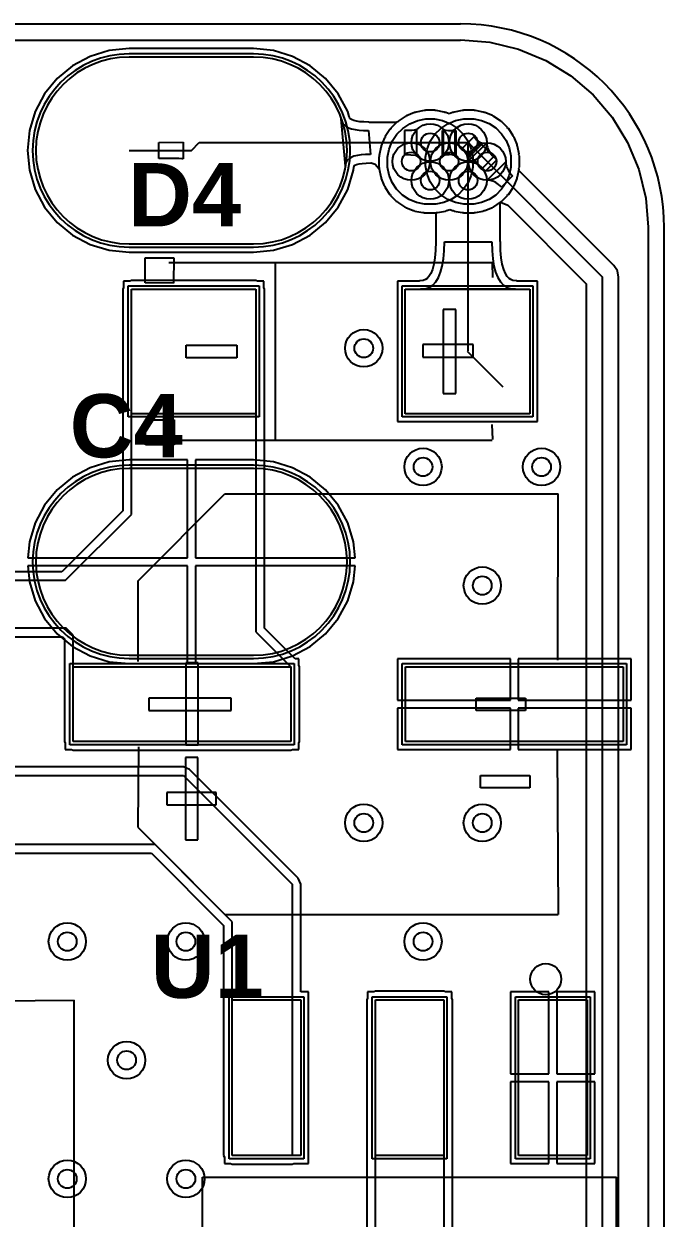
# Model space of a CAD drawing. Extents: x -53 to 82, y -68 to 38.
# Drawn here: x 71.25 to 81.53, y 18.67 to 37.85 of the extents above; entities that cross this region are included whole.
import ezdxf

# ---------------------------------------------------------------- set-up
doc = ezdxf.new("R2010")
doc.units = 0
for name, color, linetype in [('BOTTOM_LAYER', 5, 'CONTINUOUS'), ('BOTTOM_PASTE', 16, 'CONTINUOUS'), ('BOTTOM_SOLDER', 6, 'CONTINUOUS'), ('KEEP-OUT_LAYER', 6, 'CONTINUOUS'), ('MECHANICAL_15', 56, 'CONTINUOUS'), ('TOP_LAYER', 1, 'CONTINUOUS'), ('TOP_OVERLAY', 2, 'CONTINUOUS'), ('TOP_PASTE', 8, 'CONTINUOUS'), ('TOP_SOLDER', 216, 'CONTINUOUS')]:
    doc.layers.add(name, color=color, linetype=linetype)
doc.styles.add('ARIAL_BOLD', font='', dxfattribs={"height": 0.2})
doc.styles.get('ARIAL_BOLD').set_extended_font_data('Arial', bold=True)

msp = doc.modelspace()

# ---------------------------------------------------------------- linework, layer by layer
at = {"layer": 'BOTTOM_LAYER'}
for p, q in [((8.331, 37.587), (78.262, 37.587)), ((78.262, 37.587), (78.268, 37.588)), ((78.268, 37.588), (78.734, 37.551)), ((72.62, 37.417), (72.314, 37.324)), ((72.939, 37.449), (72.62, 37.417)), ((74.939, 37.449), (72.939, 37.449)), ((75.258, 37.417), (74.939, 37.449)), ((75.565, 37.324), (75.258, 37.417)), ((78.734, 37.551), (79.194, 37.441)), ((79.194, 37.441), (79.631, 37.26)), ((72.314, 37.324), (72.031, 37.173)), ((74.939, 37.314), (72.939, 37.314)), ((75.848, 37.173), (75.565, 37.324)), ((79.631, 37.26), (80.034, 37.013)), ((72.031, 37.173), (71.783, 36.97)), ((76.095, 36.97), (75.848, 37.173)), ((80.034, 37.013), (80.394, 36.706)), ((71.783, 36.97), (71.58, 36.722)), ((76.299, 36.722), (76.095, 36.97)), ((71.58, 36.722), (71.429, 36.44)), ((76.45, 36.44), (76.299, 36.722)), ((80.394, 36.706), (80.701, 36.346)), ((71.429, 36.44), (71.336, 36.133)), ((76.474, 36.358), (76.45, 36.44)), ((77.548, 36.43), (77.536, 36.423)), ((77.68, 36.457), (77.548, 36.43)), ((77.694, 36.454), (77.68, 36.457)), ((77.707, 36.459), (77.694, 36.454)), ((77.842, 36.459), (77.707, 36.459)), ((77.855, 36.454), (77.842, 36.459)), ((77.869, 36.457), (77.855, 36.454)), ((78.002, 36.43), (77.869, 36.457)), ((78.013, 36.423), (78.002, 36.43)), ((78.158, 36.43), (78.146, 36.423)), ((78.29, 36.457), (78.158, 36.43)), ((78.304, 36.454), (78.29, 36.457)), ((78.317, 36.459), (78.304, 36.454)), ((78.475, 36.459), (78.317, 36.459)), ((78.488, 36.454), (78.475, 36.459)), ((78.502, 36.457), (78.488, 36.454)), ((78.629, 36.431), (78.502, 36.457)), ((78.641, 36.424), (78.629, 36.431)), ((76.415, 35.561), (76.346, 36.321)), ((76.346, 36.321), (76.354, 36.285)), ((76.354, 36.285), (76.369, 36.253)), ((76.369, 36.253), (76.393, 36.224)), ((76.481, 36.349), (76.474, 36.358)), ((76.485, 36.329), (76.481, 36.349)), ((76.486, 36.327), (76.485, 36.329)), ((76.489, 36.324), (76.486, 36.327)), ((76.499, 36.316), (76.489, 36.324)), ((76.52, 36.305), (76.499, 36.316)), ((76.551, 36.294), (76.52, 36.305)), ((76.594, 36.284), (76.551, 36.294)), ((76.647, 36.276), (76.594, 36.284)), ((76.711, 36.271), (76.647, 36.276)), ((76.787, 36.269), (76.711, 36.271)), ((76.796, 36.265), (76.787, 36.269)), ((77.239, 36.265), (76.796, 36.265)), ((77.24, 36.266), (77.239, 36.265)), ((77.253, 36.271), (77.24, 36.266)), ((77.261, 36.283), (77.253, 36.271)), ((77.374, 36.358), (77.261, 36.283)), ((77.338, 36.169), (77.45, 36.244)), ((77.387, 36.361), (77.374, 36.358)), ((77.397, 36.371), (77.387, 36.361)), ((77.522, 36.423), (77.397, 36.371)), ((77.45, 36.244), (77.575, 36.296)), ((77.536, 36.423), (77.522, 36.423)), ((77.575, 36.296), (77.707, 36.322)), ((77.707, 36.322), (77.775, 36.322)), ((77.775, 36.322), (77.842, 36.322)), ((77.842, 36.322), (77.975, 36.296)), ((77.947, 36.169), (78.06, 36.244)), ((77.975, 36.296), (78.1, 36.244)), ((78.027, 36.423), (78.013, 36.423)), ((78.08, 36.401), (78.027, 36.423)), ((78.06, 36.244), (78.184, 36.296)), ((78.132, 36.423), (78.08, 36.401)), ((78.1, 36.244), (78.212, 36.169)), ((78.146, 36.423), (78.132, 36.423)), ((78.184, 36.296), (78.317, 36.322)), ((78.317, 36.322), (78.384, 36.322)), ((78.384, 36.322), (78.384, 36.322)), ((78.384, 36.322), (78.41, 36.322)), ((78.41, 36.322), (78.475, 36.322)), ((78.475, 36.322), (78.602, 36.297)), ((78.602, 36.297), (78.723, 36.247)), ((78.655, 36.424), (78.641, 36.424)), ((78.775, 36.374), (78.655, 36.424)), ((78.723, 36.247), (78.831, 36.175)), ((78.785, 36.364), (78.775, 36.374)), ((78.799, 36.361), (78.785, 36.364)), ((78.907, 36.289), (78.799, 36.361)), ((78.915, 36.277), (78.907, 36.289)), ((78.928, 36.272), (78.915, 36.277)), ((79.02, 36.18), (78.928, 36.272)), ((80.701, 36.346), (80.948, 35.943)), ((71.336, 36.133), (71.305, 35.814)), ((76.393, 36.224), (76.425, 36.2)), ((76.425, 36.2), (76.464, 36.179)), ((76.464, 36.179), (76.512, 36.162)), ((76.512, 36.162), (76.568, 36.149)), ((76.568, 36.149), (76.632, 36.139)), ((76.632, 36.139), (76.704, 36.133)), ((76.704, 36.133), (76.784, 36.132)), ((76.784, 36.132), (76.817, 35.751)), ((77.167, 35.961), (77.242, 36.073)), ((77.242, 36.073), (77.338, 36.169)), ((77.428, 36.132), (77.363, 36.132)), ((77.363, 36.132), (77.363, 35.751)), ((77.48, 36.135), (77.428, 36.132)), ((77.52, 36.139), (77.48, 36.135)), ((77.535, 36.141), (77.52, 36.139)), ((77.547, 36.144), (77.535, 36.141)), ((77.555, 36.147), (77.547, 36.144)), ((77.561, 36.151), (77.555, 36.147)), ((77.561, 35.731), (77.561, 36.151)), ((77.777, 35.961), (77.852, 36.073)), ((77.852, 36.073), (77.947, 36.169)), ((77.973, 35.751), (77.973, 36.132)), ((77.973, 36.132), (78.007, 36.132)), ((77.989, 35.731), (77.989, 36.151)), ((77.989, 36.151), (77.994, 36.147)), ((77.994, 36.147), (78.003, 36.144)), ((78.003, 36.144), (78.015, 36.141)), ((78.007, 36.132), (78.144, 36.141)), ((78.015, 36.141), (78.03, 36.139)), ((78.03, 36.139), (78.069, 36.135)), ((78.069, 36.135), (78.122, 36.132)), ((78.122, 36.132), (78.187, 36.132)), ((78.144, 36.141), (78.156, 36.144)), ((78.156, 36.144), (78.165, 36.147)), ((78.165, 36.147), (78.17, 36.151)), ((78.17, 36.151), (78.17, 35.731)), ((78.187, 36.132), (78.187, 35.751)), ((78.212, 36.169), (78.307, 36.073)), ((78.307, 36.073), (78.383, 35.961)), ((78.831, 36.175), (78.923, 36.083)), ((78.923, 36.083), (78.995, 35.974)), ((79.025, 36.167), (79.02, 36.18)), ((79.037, 36.159), (79.025, 36.167)), ((79.109, 36.051), (79.037, 36.159)), ((79.112, 36.037), (79.109, 36.051)), ((73.416, 35.941), (73.805, 35.949)), ((73.416, 35.687), (73.416, 35.941)), ((73.805, 35.949), (73.805, 35.679)), ((73.939, 35.814), (74.066, 35.941)), ((74.066, 35.941), (78.384, 35.941)), ((77.115, 35.836), (77.167, 35.961)), ((77.725, 35.836), (77.777, 35.961)), ((78.474, 36.031), (78.295, 35.851)), ((78.383, 35.961), (78.434, 35.836)), ((78.384, 35.941), (80.543, 33.782)), ((78.384, 35.751), (78.575, 35.941)), ((78.387, 35.641), (78.684, 35.938)), ((78.399, 35.711), (78.615, 35.927)), ((78.515, 35.991), (78.474, 36.031)), ((78.55, 35.961), (78.515, 35.991)), ((78.565, 35.949), (78.55, 35.961)), ((78.578, 35.94), (78.565, 35.949)), ((78.575, 35.941), (78.578, 35.936)), ((78.59, 35.933), (78.578, 35.94)), ((78.578, 35.936), (78.586, 35.926)), ((78.586, 35.926), (78.618, 35.891)), ((78.6, 35.929), (78.59, 35.933)), ((78.608, 35.927), (78.6, 35.929)), ((78.615, 35.927), (78.608, 35.927)), ((78.618, 35.891), (78.844, 35.661)), ((78.684, 35.938), (78.685, 35.915)), ((78.685, 35.915), (78.688, 35.892)), ((78.688, 35.892), (78.694, 35.869)), ((78.694, 35.869), (78.701, 35.846)), ((78.995, 35.974), (79.045, 35.854)), ((79.045, 35.854), (79.07, 35.727)), ((79.122, 36.027), (79.112, 36.037)), ((79.172, 35.907), (79.122, 36.027)), ((79.172, 35.893), (79.172, 35.907)), ((79.18, 35.881), (79.172, 35.893)), ((79.205, 35.753), (79.18, 35.881)), ((80.948, 35.943), (81.129, 35.506)), ((71.305, 35.814), (71.336, 35.495)), ((72.939, 35.814), (73.939, 35.814)), ((73.739, 35.684), (73.416, 35.687)), ((73.787, 35.682), (73.739, 35.684)), ((73.799, 35.681), (73.787, 35.682)), ((73.805, 35.679), (73.799, 35.681)), ((76.471, 35.682), (76.444, 35.658)), ((76.507, 35.703), (76.471, 35.682)), ((76.551, 35.72), (76.507, 35.703)), ((76.605, 35.733), (76.551, 35.72)), ((76.667, 35.743), (76.605, 35.733)), ((76.738, 35.749), (76.667, 35.743)), ((76.817, 35.751), (76.738, 35.749)), ((77.089, 35.704), (77.115, 35.836)), ((77.089, 35.636), (77.089, 35.704)), ((77.363, 35.751), (77.397, 35.75)), ((77.397, 35.75), (77.535, 35.741)), ((77.535, 35.741), (77.547, 35.738)), ((77.547, 35.738), (77.555, 35.735)), ((77.555, 35.735), (77.561, 35.731)), ((77.699, 35.704), (77.725, 35.836)), ((77.699, 35.636), (77.699, 35.704)), ((78.038, 35.75), (77.973, 35.751)), ((77.994, 35.735), (77.989, 35.731)), ((78.003, 35.738), (77.994, 35.735)), ((78.015, 35.741), (78.003, 35.738)), ((78.152, 35.75), (78.015, 35.741)), ((78.09, 35.747), (78.038, 35.75)), ((78.129, 35.743), (78.09, 35.747)), ((78.144, 35.741), (78.129, 35.743)), ((78.156, 35.738), (78.144, 35.741)), ((78.187, 35.751), (78.152, 35.75)), ((78.165, 35.735), (78.156, 35.738)), ((78.17, 35.731), (78.165, 35.735)), ((78.295, 35.851), (78.316, 35.83)), ((78.316, 35.83), (78.376, 35.76)), ((78.376, 35.76), (78.386, 35.747)), ((78.664, 35.481), (78.384, 35.751)), ((78.386, 35.747), (78.392, 35.736)), ((78.392, 35.736), (78.397, 35.726)), ((78.397, 35.726), (78.399, 35.717)), ((78.399, 35.717), (78.399, 35.711)), ((78.434, 35.836), (78.461, 35.704)), ((78.461, 35.704), (78.461, 35.636)), ((78.794, 35.711), (78.614, 35.532)), ((78.844, 35.661), (78.664, 35.481)), ((78.701, 35.846), (78.711, 35.823)), ((78.711, 35.823), (78.723, 35.801)), ((78.723, 35.801), (78.737, 35.778)), ((78.737, 35.778), (78.754, 35.756)), ((78.754, 35.756), (78.773, 35.733)), ((78.773, 35.733), (78.794, 35.711)), ((79.07, 35.727), (79.07, 35.662)), ((79.07, 35.662), (79.07, 35.662)), ((79.07, 35.662), (79.07, 35.611)), ((79.202, 35.74), (79.205, 35.753)), ((79.208, 35.727), (79.202, 35.74)), ((79.208, 35.546), (79.208, 35.727)), ((71.336, 35.495), (71.429, 35.188)), ((76.416, 35.597), (76.415, 35.561)), ((76.426, 35.629), (76.416, 35.597)), ((76.444, 35.658), (76.426, 35.629)), ((76.45, 35.188), (76.543, 35.495)), ((76.543, 35.495), (76.548, 35.547)), ((76.548, 35.547), (76.552, 35.557)), ((76.552, 35.557), (76.553, 35.571)), ((76.553, 35.571), (76.566, 35.579)), ((76.553, 35.571), (76.553, 35.571)), ((76.566, 35.579), (76.593, 35.589)), ((76.593, 35.589), (76.632, 35.598)), ((76.632, 35.598), (76.683, 35.606)), ((76.683, 35.606), (76.745, 35.611)), ((76.745, 35.611), (76.82, 35.613)), ((76.82, 35.613), (76.825, 35.615)), ((76.825, 35.615), (76.829, 35.614)), ((76.829, 35.614), (76.893, 35.592)), ((76.893, 35.592), (76.954, 35.519)), ((76.954, 35.519), (76.98, 35.391)), ((77.089, 35.611), (77.089, 35.636)), ((77.089, 35.611), (77.089, 35.611)), ((77.089, 35.546), (77.089, 35.611)), ((77.114, 35.418), (77.089, 35.546)), ((77.699, 35.569), (77.699, 35.636)), ((77.725, 35.436), (77.699, 35.569)), ((78.411, 35.64), (78.387, 35.641)), ((78.434, 35.637), (78.411, 35.64)), ((78.457, 35.632), (78.434, 35.637)), ((78.461, 35.546), (78.435, 35.418)), ((78.479, 35.624), (78.457, 35.632)), ((78.461, 35.636), (78.461, 35.636)), ((78.461, 35.636), (78.461, 35.611)), ((78.461, 35.611), (78.461, 35.546)), ((78.502, 35.614), (78.479, 35.624)), ((78.525, 35.602), (78.502, 35.614)), ((78.547, 35.588), (78.525, 35.602)), ((78.57, 35.571), (78.547, 35.588)), ((78.592, 35.553), (78.57, 35.571)), ((78.614, 35.532), (78.592, 35.553)), ((78.692, 35.336), (78.989, 35.633)), ((78.989, 35.633), (78.99, 35.61)), ((78.99, 35.61), (78.993, 35.587)), ((78.993, 35.587), (78.999, 35.564)), ((78.999, 35.564), (79.006, 35.541)), ((79.006, 35.541), (79.016, 35.518)), ((79.016, 35.518), (79.028, 35.496)), ((79.028, 35.496), (79.042, 35.473)), ((79.042, 35.473), (79.059, 35.451)), ((79.07, 35.546), (79.045, 35.418)), ((79.07, 35.611), (79.07, 35.546)), ((79.2, 35.496), (79.205, 35.519)), ((79.203, 35.489), (79.2, 35.496)), ((79.202, 35.533), (79.208, 35.546)), ((79.205, 35.519), (79.202, 35.533)), ((80.727, 33.965), (79.203, 35.489)), ((81.129, 35.506), (81.239, 35.046)), ((76.98, 35.391), (76.987, 35.38)), ((76.987, 35.38), (76.987, 35.366)), ((76.987, 35.366), (77.037, 35.245)), ((77.164, 35.298), (77.114, 35.418)), ((77.236, 35.19), (77.164, 35.298)), ((77.777, 35.311), (77.725, 35.436)), ((77.852, 35.199), (77.777, 35.311)), ((78.385, 35.298), (78.313, 35.19)), ((78.435, 35.418), (78.385, 35.298)), ((78.715, 35.335), (78.692, 35.336)), ((78.738, 35.332), (78.715, 35.335)), ((78.761, 35.327), (78.738, 35.332)), ((78.784, 35.319), (78.761, 35.327)), ((78.807, 35.309), (78.784, 35.319)), ((78.83, 35.297), (78.807, 35.309)), ((78.852, 35.283), (78.83, 35.297)), ((78.874, 35.267), (78.852, 35.283)), ((79.098, 35.407), (78.919, 35.227)), ((78.995, 35.298), (78.923, 35.19)), ((79.045, 35.418), (78.995, 35.298)), ((79.059, 35.451), (79.077, 35.429)), ((79.077, 35.429), (79.098, 35.407)), ((71.429, 35.188), (71.58, 34.906)), ((76.299, 34.906), (76.45, 35.188)), ((77.037, 35.245), (77.047, 35.235)), ((77.047, 35.235), (77.05, 35.222)), ((77.05, 35.222), (77.122, 35.113)), ((77.122, 35.113), (77.134, 35.106)), ((77.134, 35.106), (77.139, 35.093)), ((77.139, 35.093), (77.231, 35.001)), ((77.328, 35.098), (77.236, 35.19)), ((77.437, 35.026), (77.328, 35.098)), ((77.947, 35.104), (77.852, 35.199)), ((78.06, 35.028), (77.947, 35.104)), ((78.221, 35.098), (78.113, 35.026)), ((78.313, 35.19), (78.221, 35.098)), ((78.831, 35.098), (78.723, 35.026)), ((78.923, 35.19), (78.831, 35.098)), ((78.897, 35.248), (78.874, 35.267)), ((78.919, 35.227), (78.897, 35.248)), ((71.58, 34.906), (71.783, 34.658)), ((76.095, 34.658), (76.299, 34.906)), ((77.231, 35.001), (77.244, 34.995)), ((77.244, 34.995), (77.252, 34.984)), ((77.252, 34.984), (77.36, 34.911)), ((77.36, 34.911), (77.374, 34.909)), ((77.374, 34.909), (77.384, 34.899)), ((77.384, 34.899), (77.504, 34.849)), ((77.557, 34.976), (77.437, 35.026)), ((77.684, 34.95), (77.557, 34.976)), ((77.749, 34.95), (77.684, 34.95)), ((77.8, 34.95), (77.749, 34.95)), ((77.865, 34.95), (77.8, 34.95)), ((77.8, 34.95), (77.8, 34.95)), ((77.993, 34.976), (77.865, 34.95)), ((78.113, 35.026), (77.993, 34.976)), ((78.184, 34.977), (78.06, 35.028)), ((78.317, 34.95), (78.184, 34.977)), ((78.384, 34.95), (78.317, 34.95)), ((78.41, 34.95), (78.384, 34.95)), ((78.41, 34.95), (78.41, 34.95)), ((78.475, 34.95), (78.41, 34.95)), ((78.602, 34.976), (78.475, 34.95)), ((78.723, 35.026), (78.602, 34.976)), ((78.655, 34.849), (78.775, 34.899)), ((78.775, 34.899), (78.785, 34.909)), ((78.785, 34.909), (78.799, 34.911)), ((78.799, 34.911), (78.907, 34.984)), ((78.907, 34.984), (79.023, 34.936)), ((79.023, 34.936), (80.284, 33.675)), ((81.239, 35.046), (81.276, 34.58)), ((77.504, 34.849), (77.518, 34.849)), ((77.518, 34.849), (77.53, 34.841)), ((77.53, 34.841), (77.658, 34.816)), ((77.658, 34.816), (77.671, 34.818)), ((77.671, 34.818), (77.684, 34.813)), ((77.684, 34.813), (77.865, 34.813)), ((77.865, 34.813), (77.878, 34.818)), ((77.878, 34.818), (77.892, 34.816)), ((77.892, 34.816), (78.02, 34.841)), ((78.02, 34.841), (78.031, 34.849)), ((78.031, 34.849), (78.045, 34.849)), ((78.045, 34.849), (78.09, 34.867)), ((78.09, 34.867), (78.132, 34.85)), ((78.132, 34.85), (78.146, 34.85)), ((78.146, 34.85), (78.158, 34.842)), ((78.158, 34.842), (78.29, 34.816)), ((78.29, 34.816), (78.304, 34.818)), ((78.304, 34.818), (78.317, 34.813)), ((78.317, 34.813), (78.475, 34.813)), ((78.475, 34.813), (78.488, 34.818)), ((78.488, 34.818), (78.502, 34.816)), ((78.502, 34.816), (78.629, 34.841)), ((78.629, 34.841), (78.641, 34.849)), ((78.641, 34.849), (78.655, 34.849)), ((71.783, 34.658), (72.031, 34.455)), ((75.848, 34.455), (76.095, 34.658)), ((81.276, 34.58), (81.275, 34.574)), ((81.275, 34.574), (81.275, 2.983)), ((72.031, 34.455), (72.314, 34.304)), ((75.565, 34.304), (75.848, 34.455)), ((72.314, 34.304), (72.62, 34.211)), ((72.62, 34.211), (72.939, 34.179)), ((72.939, 34.314), (74.939, 34.314)), ((72.939, 34.179), (74.939, 34.179)), ((74.939, 34.179), (75.258, 34.211)), ((75.258, 34.211), (75.565, 34.304)), ((80.783, 33.881), (80.727, 33.965)), ((80.543, 14.275), (80.543, 33.782)), ((80.802, 33.782), (80.783, 33.881)), ((80.802, 14.275), (80.802, 33.782)), ((80.284, 33.675), (80.284, 14.382)), ((72.314, 30.72), (72.031, 30.569)), ((72.62, 30.813), (72.314, 30.72)), ((72.939, 30.845), (72.62, 30.813)), ((73.876, 30.845), (72.939, 30.845)), ((74.939, 30.71), (72.939, 30.71)), ((73.876, 29.273), (73.876, 30.845)), ((74.939, 30.845), (74.003, 30.845)), ((74.003, 30.845), (74.003, 29.273)), ((75.258, 30.813), (74.939, 30.845)), ((75.565, 30.72), (75.258, 30.813)), ((75.848, 30.569), (75.565, 30.72)), ((72.031, 30.569), (71.783, 30.366)), ((76.095, 30.366), (75.848, 30.569)), ((71.783, 30.366), (71.58, 30.118)), ((76.299, 30.118), (76.095, 30.366)), ((71.58, 30.118), (71.429, 29.836)), ((76.45, 29.836), (76.299, 30.118)), ((71.429, 29.836), (71.336, 29.529)), ((76.543, 29.529), (76.45, 29.836)), ((71.336, 29.529), (71.311, 29.273)), ((76.568, 29.273), (76.543, 29.529)), ((71.311, 29.273), (73.876, 29.273)), ((73.876, 29.146), (71.311, 29.146)), ((71.311, 29.146), (71.336, 28.891)), ((73.876, 27.575), (73.876, 29.146)), ((74.003, 29.273), (76.568, 29.273)), ((76.568, 29.146), (74.003, 29.146)), ((74.003, 29.146), (74.003, 27.575)), ((76.543, 28.891), (76.568, 29.146)), ((71.336, 28.891), (71.429, 28.584)), ((76.45, 28.584), (76.543, 28.891)), ((71.429, 28.584), (71.58, 28.302)), ((76.299, 28.302), (76.45, 28.584)), ((71.58, 28.302), (71.783, 28.054)), ((76.095, 28.054), (76.299, 28.302)), ((71.783, 28.054), (72.031, 27.851)), ((75.848, 27.851), (76.095, 28.054)), ((72.031, 27.851), (72.314, 27.7)), ((75.565, 27.7), (75.848, 27.851)), ((72.314, 27.7), (72.62, 27.607)), ((72.939, 27.71), (74.939, 27.71)), ((75.258, 27.607), (75.565, 27.7)), ((72.62, 27.607), (72.939, 27.575)), ((72.939, 27.575), (73.876, 27.575)), ((74.003, 27.575), (74.939, 27.575)), ((74.939, 27.575), (75.258, 27.607))]:
    msp.add_line(p, q, dxfattribs=at)
for centre, radius in [((77.775, 35.941), 0.3), ((78.384, 35.941), 0.3), ((77.775, 35.941), 0.15), ((78.384, 35.941), 0.15), ((77.47, 35.636), 0.3), ((78.08, 35.636), 0.3), ((78.689, 35.636), 0.3), ((77.47, 35.636), 0.15), ((78.08, 35.636), 0.15), ((78.689, 35.636), 0.15), ((77.775, 35.331), 0.3), ((77.775, 35.331), 0.15), ((78.384, 35.331), 0.3), ((78.384, 35.331), 0.15), ((76.708, 32.639), 0.3), ((76.708, 32.639), 0.15), ((77.66, 30.734), 0.3), ((77.66, 30.734), 0.15), ((79.565, 30.734), 0.3), ((79.565, 30.734), 0.15), ((78.613, 28.829), 0.3), ((78.613, 28.829), 0.15), ((76.708, 25.019), 0.3), ((78.613, 25.019), 0.3), ((76.708, 25.019), 0.15), ((78.613, 25.019), 0.15), ((71.945, 23.114), 0.3), ((73.85, 23.114), 0.3), ((77.66, 23.114), 0.3), ((71.945, 23.114), 0.15), ((73.85, 23.114), 0.15), ((77.66, 23.114), 0.15), ((72.898, 21.209), 0.3), ((72.898, 21.209), 0.15), ((71.945, 19.304), 0.3), ((73.85, 19.304), 0.3), ((71.945, 19.304), 0.15), ((73.85, 19.304), 0.15)]:
    msp.add_circle(centre, radius, dxfattribs=at)
for centre, start, end in [((72.939, 35.814), 90, 270), ((74.939, 35.814), 270, 90), ((72.939, 29.21), 90, 270), ((74.939, 29.21), 270, 90)]:
    msp.add_arc(centre, 1.5, start, end, dxfattribs=at)
at = {"layer": 'BOTTOM_PASTE'}
for p, q in [((74.939, 37.314), (72.939, 37.314)), ((72.939, 34.314), (74.939, 34.314)), ((74.939, 30.71), (72.939, 30.71)), ((72.939, 27.71), (74.939, 27.71))]:
    msp.add_line(p, q, dxfattribs=at)
for centre, start, end in [((72.939, 35.814), 90, 270), ((74.939, 35.814), 270, 90), ((72.939, 29.21), 90, 270), ((74.939, 29.21), 270, 90)]:
    msp.add_arc(centre, 1.5, start, end, dxfattribs=at)
at = {"layer": 'BOTTOM_SOLDER'}
for p, q in [((74.939, 37.365), (72.939, 37.365)), ((72.939, 34.263), (74.939, 34.263)), ((74.939, 30.761), (72.939, 30.761)), ((72.939, 27.659), (74.939, 27.659))]:
    msp.add_line(p, q, dxfattribs=at)
for centre, start, end in [((72.939, 35.814), 90, 270), ((74.939, 35.814), 270, 90), ((72.939, 29.21), 90, 270), ((74.939, 29.21), 270, 90)]:
    msp.add_arc(centre, 1.551, start, end, dxfattribs=at)
at = {"layer": 'KEEP-OUT_LAYER'}
for p, q in [((5.715, 37.846), (78.262, 37.846)), ((81.534, 2.983), (81.534, 34.574))]:
    msp.add_line(p, q, dxfattribs=at)
msp.add_arc((78.262, 34.574), 3.272, 0, 90, dxfattribs=at)
at = {"layer": 'MECHANICAL_15'}
for p, q in [((78.188, 33.263), (77.986, 33.263)), ((77.986, 33.263), (77.986, 31.913)), ((78.188, 31.913), (78.188, 33.263)), ((73.857, 32.487), (73.857, 32.689)), ((73.857, 32.689), (74.667, 32.689)), ((74.667, 32.689), (74.667, 32.487)), ((78.465, 32.701), (77.655, 32.701)), ((77.655, 32.701), (77.655, 32.498)), ((78.465, 32.498), (78.465, 32.701)), ((74.667, 32.487), (73.857, 32.487)), ((77.655, 32.498), (78.465, 32.498)), ((77.986, 31.913), (78.188, 31.913)), ((74.047, 27.59), (73.849, 27.59)), ((73.849, 27.59), (73.849, 26.27)), ((74.047, 26.27), (74.047, 27.59)), ((74.577, 27.023), (73.257, 27.023)), ((73.257, 27.023), (73.257, 26.825)), ((74.577, 26.825), (74.577, 27.023)), ((78.513, 27.023), (79.305, 27.023)), ((78.513, 26.825), (78.513, 27.023)), ((79.305, 27.023), (79.305, 26.825)), ((73.257, 26.825), (74.577, 26.825)), ((79.305, 26.825), (78.513, 26.825)), ((73.849, 26.27), (74.047, 26.27))]:
    msp.add_line(p, q, dxfattribs=at)
msp.add_circle((79.632, 22.51), 0.25, dxfattribs=at)
at = {"layer": 'TOP_LAYER'}
for p, q in [((8.331, 37.587), (78.262, 37.587)), ((78.262, 37.587), (78.268, 37.588)), ((78.268, 37.588), (78.734, 37.551)), ((78.734, 37.551), (79.194, 37.441)), ((79.194, 37.441), (79.631, 37.26)), ((79.631, 37.26), (80.034, 37.013)), ((80.034, 37.013), (80.394, 36.706)), ((80.394, 36.706), (80.701, 36.346)), ((77.548, 36.43), (77.536, 36.423)), ((77.68, 36.457), (77.548, 36.43)), ((77.694, 36.454), (77.68, 36.457)), ((77.707, 36.459), (77.694, 36.454)), ((77.842, 36.459), (77.707, 36.459)), ((77.855, 36.454), (77.842, 36.459)), ((77.869, 36.457), (77.855, 36.454)), ((78.002, 36.43), (77.869, 36.457)), ((78.013, 36.423), (78.002, 36.43)), ((78.158, 36.43), (78.146, 36.423)), ((78.29, 36.457), (78.158, 36.43)), ((78.304, 36.454), (78.29, 36.457)), ((78.317, 36.459), (78.304, 36.454)), ((78.475, 36.459), (78.317, 36.459)), ((78.488, 36.454), (78.475, 36.459)), ((78.502, 36.457), (78.488, 36.454)), ((78.629, 36.431), (78.502, 36.457)), ((78.641, 36.424), (78.629, 36.431)), ((77.24, 36.266), (77.145, 36.171)), ((77.253, 36.271), (77.24, 36.266)), ((77.261, 36.283), (77.253, 36.271)), ((77.374, 36.358), (77.261, 36.283)), ((77.338, 36.169), (77.45, 36.244)), ((77.387, 36.361), (77.374, 36.358)), ((77.397, 36.371), (77.387, 36.361)), ((77.522, 36.423), (77.397, 36.371)), ((77.45, 36.244), (77.575, 36.296)), ((77.536, 36.423), (77.522, 36.423)), ((77.575, 36.296), (77.707, 36.322)), ((77.707, 36.322), (77.775, 36.322)), ((77.775, 36.322), (77.842, 36.322)), ((77.842, 36.322), (77.975, 36.296)), ((77.947, 36.169), (78.06, 36.244)), ((77.975, 36.296), (78.1, 36.244)), ((78.027, 36.423), (78.013, 36.423)), ((78.08, 36.401), (78.027, 36.423)), ((78.06, 36.244), (78.184, 36.296)), ((78.132, 36.423), (78.08, 36.401)), ((78.1, 36.244), (78.212, 36.169)), ((78.146, 36.423), (78.132, 36.423)), ((78.184, 36.296), (78.317, 36.322)), ((78.317, 36.322), (78.384, 36.322)), ((78.384, 36.322), (78.384, 36.322)), ((78.384, 36.322), (78.41, 36.322)), ((78.41, 36.322), (78.475, 36.322)), ((78.475, 36.322), (78.602, 36.297)), ((78.602, 36.297), (78.723, 36.247)), ((78.655, 36.424), (78.641, 36.424)), ((78.775, 36.374), (78.655, 36.424)), ((78.723, 36.247), (78.831, 36.175)), ((78.785, 36.364), (78.775, 36.374)), ((78.799, 36.361), (78.785, 36.364)), ((78.907, 36.289), (78.799, 36.361)), ((78.915, 36.277), (78.907, 36.289)), ((78.928, 36.272), (78.915, 36.277)), ((79.02, 36.18), (78.928, 36.272)), ((80.701, 36.346), (80.948, 35.943)), ((77.128, 36.15), (77.053, 36.037)), ((77.14, 36.158), (77.128, 36.15)), ((77.145, 36.171), (77.14, 36.158)), ((77.167, 35.961), (77.242, 36.073)), ((77.242, 36.073), (77.338, 36.169)), ((77.777, 35.961), (77.852, 36.073)), ((77.852, 36.073), (77.947, 36.169)), ((78.212, 36.169), (78.307, 36.073)), ((78.307, 36.073), (78.383, 35.961)), ((78.831, 36.175), (78.923, 36.083)), ((78.923, 36.083), (78.995, 35.974)), ((79.025, 36.167), (79.02, 36.18)), ((79.037, 36.159), (79.025, 36.167)), ((79.109, 36.051), (79.037, 36.159)), ((79.112, 36.037), (79.109, 36.051)), ((76.981, 35.863), (76.954, 35.731)), ((76.988, 35.875), (76.981, 35.863)), ((77.04, 36.014), (76.988, 35.889)), ((76.988, 35.889), (76.988, 35.875)), ((77.05, 36.024), (77.04, 36.014)), ((77.053, 36.037), (77.05, 36.024)), ((77.115, 35.836), (77.167, 35.961)), ((77.725, 35.836), (77.777, 35.961)), ((78.383, 35.961), (78.434, 35.836)), ((78.384, 35.636), (78.384, 35.941)), ((78.384, 35.331), (78.384, 35.941)), ((78.384, 32.598), (78.384, 35.941)), ((78.995, 35.974), (79.045, 35.854)), ((79.045, 35.854), (79.07, 35.727)), ((79.122, 36.027), (79.112, 36.037)), ((79.172, 35.907), (79.122, 36.027)), ((79.172, 35.893), (79.172, 35.907)), ((79.18, 35.881), (79.172, 35.893)), ((79.205, 35.753), (79.18, 35.881)), ((80.948, 35.943), (81.129, 35.506)), ((76.957, 35.717), (76.952, 35.704)), ((76.952, 35.704), (76.952, 35.546)), ((76.954, 35.731), (76.957, 35.717)), ((77.089, 35.704), (77.115, 35.836)), ((77.089, 35.636), (77.089, 35.704)), ((77.699, 35.704), (77.725, 35.836)), ((77.699, 35.636), (77.699, 35.704)), ((78.434, 35.836), (78.461, 35.704)), ((78.461, 35.704), (78.461, 35.636)), ((79.07, 35.727), (79.07, 35.662)), ((79.07, 35.662), (79.07, 35.662)), ((79.07, 35.662), (79.07, 35.611)), ((79.202, 35.74), (79.205, 35.753)), ((79.208, 35.727), (79.202, 35.74)), ((79.208, 35.546), (79.208, 35.727)), ((76.952, 35.546), (76.957, 35.533)), ((76.957, 35.533), (76.954, 35.519)), ((76.954, 35.519), (76.98, 35.391)), ((77.089, 35.611), (77.089, 35.636)), ((77.089, 35.611), (77.089, 35.611)), ((77.089, 35.546), (77.089, 35.611)), ((77.114, 35.418), (77.089, 35.546)), ((77.699, 35.569), (77.699, 35.636)), ((77.725, 35.436), (77.699, 35.569)), ((78.461, 35.546), (78.435, 35.418)), ((78.461, 35.636), (78.461, 35.636)), ((78.461, 35.636), (78.461, 35.611)), ((78.461, 35.611), (78.461, 35.546)), ((79.07, 35.546), (79.045, 35.418)), ((79.07, 35.611), (79.07, 35.546)), ((79.18, 35.391), (79.205, 35.519)), ((79.202, 35.533), (79.208, 35.546)), ((79.205, 35.519), (79.202, 35.533)), ((81.129, 35.506), (81.239, 35.046)), ((76.98, 35.391), (76.987, 35.38)), ((76.987, 35.38), (76.987, 35.366)), ((76.987, 35.366), (77.037, 35.245)), ((77.164, 35.298), (77.114, 35.418)), ((77.236, 35.19), (77.164, 35.298)), ((77.777, 35.311), (77.725, 35.436)), ((77.852, 35.199), (77.777, 35.311)), ((78.385, 35.298), (78.313, 35.19)), ((78.435, 35.418), (78.385, 35.298)), ((78.995, 35.298), (78.923, 35.19)), ((79.045, 35.418), (78.995, 35.298)), ((79.122, 35.245), (79.172, 35.366)), ((79.172, 35.38), (79.18, 35.391)), ((79.172, 35.366), (79.172, 35.38)), ((77.037, 35.245), (77.047, 35.235)), ((77.047, 35.235), (77.05, 35.222)), ((77.05, 35.222), (77.122, 35.113)), ((77.122, 35.113), (77.134, 35.106)), ((77.134, 35.106), (77.139, 35.093)), ((77.139, 35.093), (77.231, 35.001)), ((77.328, 35.098), (77.236, 35.19)), ((77.437, 35.026), (77.328, 35.098)), ((77.947, 35.104), (77.852, 35.199)), ((78.06, 35.028), (77.947, 35.104)), ((78.221, 35.098), (78.113, 35.026)), ((78.313, 35.19), (78.221, 35.098)), ((78.831, 35.098), (78.723, 35.026)), ((78.923, 35.19), (78.831, 35.098)), ((78.928, 35.001), (79.02, 35.093)), ((79.02, 35.093), (79.025, 35.106)), ((79.025, 35.106), (79.037, 35.113)), ((79.037, 35.113), (79.109, 35.222)), ((79.109, 35.222), (79.112, 35.235)), ((79.112, 35.235), (79.122, 35.245)), ((77.231, 35.001), (77.244, 34.995)), ((77.244, 34.995), (77.252, 34.984)), ((77.252, 34.984), (77.36, 34.911)), ((77.36, 34.911), (77.374, 34.909)), ((77.374, 34.909), (77.384, 34.899)), ((77.384, 34.899), (77.504, 34.849)), ((77.557, 34.976), (77.437, 35.026)), ((77.684, 34.95), (77.557, 34.976)), ((77.749, 34.95), (77.684, 34.95)), ((77.8, 34.95), (77.749, 34.95)), ((77.865, 34.95), (77.8, 34.95)), ((77.8, 34.95), (77.8, 34.95)), ((77.993, 34.976), (77.865, 34.95)), ((78.113, 35.026), (77.993, 34.976)), ((78.184, 34.977), (78.06, 35.028)), ((78.317, 34.95), (78.184, 34.977)), ((78.384, 34.95), (78.317, 34.95)), ((78.41, 34.95), (78.384, 34.95)), ((78.41, 34.95), (78.41, 34.95)), ((78.475, 34.95), (78.41, 34.95)), ((78.602, 34.976), (78.475, 34.95)), ((78.723, 35.026), (78.602, 34.976)), ((78.902, 34.98), (78.907, 34.984)), ((78.902, 34.352), (78.902, 34.98)), ((78.907, 34.984), (78.915, 34.995)), ((78.915, 34.995), (78.928, 35.001)), ((81.239, 35.046), (81.276, 34.58)), ((77.504, 34.849), (77.518, 34.849)), ((77.518, 34.849), (77.53, 34.841)), ((77.53, 34.841), (77.658, 34.816)), ((77.658, 34.816), (77.671, 34.818)), ((77.671, 34.818), (77.684, 34.813)), ((77.684, 34.813), (77.865, 34.813)), ((77.865, 34.813), (77.866, 34.812)), ((77.866, 34.812), (77.866, 34.352)), ((81.276, 34.58), (81.275, 34.574)), ((81.275, 34.574), (81.275, 2.983)), ((77.866, 34.351), (77.862, 34.21)), ((77.866, 34.352), (77.866, 34.351)), ((78, 34.202), (78.003, 34.347)), ((78.003, 34.347), (78.765, 34.347)), ((78.765, 34.347), (78.769, 34.202)), ((78.903, 34.351), (78.902, 34.352)), ((78.907, 34.21), (78.903, 34.351)), ((77.862, 34.21), (77.852, 34.09)), ((77.988, 34.073), (78, 34.202)), ((78.769, 34.202), (78.781, 34.073)), ((78.917, 34.09), (78.907, 34.21)), ((77.835, 33.988), (77.812, 33.904)), ((77.852, 34.09), (77.835, 33.988)), ((77.942, 33.859), (77.969, 33.959)), ((77.969, 33.959), (77.988, 34.073)), ((78.781, 34.073), (78.8, 33.959)), ((78.8, 33.959), (78.826, 33.859)), ((78.934, 33.988), (78.917, 34.09)), ((78.957, 33.904), (78.934, 33.988)), ((77.727, 33.759), (77.698, 33.74)), ((77.756, 33.791), (77.727, 33.759)), ((77.785, 33.838), (77.756, 33.791)), ((77.812, 33.904), (77.785, 33.838)), ((77.866, 33.707), (77.908, 33.776)), ((77.908, 33.776), (77.942, 33.859)), ((78.826, 33.859), (78.861, 33.776)), ((78.861, 33.776), (78.903, 33.707)), ((78.984, 33.838), (78.957, 33.904)), ((79.013, 33.791), (78.984, 33.838)), ((79.042, 33.759), (79.013, 33.791)), ((79.071, 33.74), (79.042, 33.759)), ((72.848, 33.613), (72.837, 33.588)), ((72.837, 33.588), (72.837, 30.029)), ((72.949, 33.715), (72.848, 33.715)), ((72.848, 33.715), (72.848, 33.613)), ((72.975, 33.726), (72.949, 33.715)), ((74.975, 33.726), (72.975, 33.726)), ((72.975, 29.972), (72.975, 33.588)), ((72.975, 33.588), (74.975, 33.588)), ((72.975, 31.588), (72.975, 33.588)), ((72.975, 33.588), (74.975, 33.588)), ((75, 33.715), (74.975, 33.726)), ((74.975, 33.588), (74.975, 28.086)), ((74.975, 33.588), (74.975, 31.588)), ((75.102, 33.715), (75, 33.715)), ((75.102, 33.613), (75.102, 33.715)), ((75.112, 33.588), (75.102, 33.613)), ((75.112, 28.143), (75.112, 33.588)), ((77.596, 33.715), (77.248, 33.715)), ((77.248, 33.715), (77.248, 31.461)), ((77.375, 31.588), (77.375, 33.588)), ((77.375, 33.588), (79.375, 33.588)), ((77.608, 33.722), (77.596, 33.715)), ((77.664, 33.728), (77.608, 33.722)), ((77.622, 33.585), (77.695, 33.593)), ((79.146, 33.585), (77.622, 33.585)), ((77.698, 33.74), (77.664, 33.728)), ((77.695, 33.593), (77.76, 33.616)), ((77.76, 33.616), (77.817, 33.654)), ((77.817, 33.654), (77.866, 33.707)), ((78.903, 33.707), (78.952, 33.654)), ((78.952, 33.654), (79.009, 33.616)), ((79.009, 33.616), (79.074, 33.593)), ((79.105, 33.728), (79.071, 33.74)), ((79.074, 33.593), (79.146, 33.585)), ((79.161, 33.722), (79.105, 33.728)), ((79.173, 33.715), (79.161, 33.722)), ((79.502, 33.715), (79.173, 33.715)), ((79.375, 33.588), (79.375, 31.588)), ((79.502, 31.461), (79.502, 33.715)), ((78.375, 32.588), (78.384, 32.598)), ((78.375, 32.588), (78.943, 32.02)), ((74.975, 31.588), (72.975, 31.588)), ((77.248, 31.461), (79.502, 31.461)), ((79.375, 31.588), (77.375, 31.588)), ((72.837, 30.029), (71.859, 29.051)), ((71.916, 28.914), (72.975, 29.972)), ((71.859, 29.051), (65.744, 29.051)), ((65.744, 28.914), (71.916, 28.914)), ((71.925, 28.143), (66.778, 28.143)), ((66.835, 28.006), (71.868, 28.006)), ((71.868, 28.006), (71.9, 27.974)), ((72.037, 28.031), (71.925, 28.143)), ((72.037, 26.324), (72.037, 28.031)), ((74.975, 28.086), (75.537, 27.524)), ((75.604, 27.651), (75.112, 28.143)), ((71.9, 27.974), (71.9, 26.324)), ((75.664, 27.651), (75.604, 27.651)), ((75.664, 27.549), (75.664, 27.651)), ((79.063, 27.651), (77.25, 27.651)), ((77.25, 27.651), (77.25, 26.988)), ((79.063, 26.988), (79.063, 27.651)), ((81.004, 27.651), (79.19, 27.651)), ((79.19, 27.651), (79.19, 26.988)), ((81.004, 26.988), (81.004, 27.651)), ((72.037, 27.524), (75.537, 27.524)), ((72.037, 26.324), (72.037, 27.524)), ((75.537, 27.524), (75.537, 26.324)), ((75.537, 27.524), (75.537, 26.324)), ((75.674, 27.524), (75.664, 27.549)), ((75.674, 26.324), (75.674, 27.524)), ((77.377, 27.524), (80.877, 27.524)), ((77.377, 26.324), (77.377, 27.524)), ((80.877, 27.524), (80.877, 26.324)), ((77.25, 26.988), (79.063, 26.988)), ((79.063, 26.86), (77.25, 26.86)), ((77.25, 26.86), (77.25, 26.197)), ((79.063, 26.197), (79.063, 26.86)), ((79.19, 26.988), (81.004, 26.988)), ((81.004, 26.86), (79.19, 26.86)), ((79.19, 26.86), (79.19, 26.197)), ((81.004, 26.197), (81.004, 26.86)), ((71.9, 26.324), (71.91, 26.299)), ((71.91, 26.299), (71.91, 26.197)), ((75.537, 26.324), (72.037, 26.324)), ((75.537, 26.324), (72.037, 26.324)), ((75.664, 26.299), (75.674, 26.324)), ((75.664, 26.197), (75.664, 26.299)), ((80.877, 26.324), (77.377, 26.324)), ((71.91, 26.197), (72.012, 26.197)), ((72.012, 26.197), (72.037, 26.187)), ((72.037, 26.187), (75.537, 26.187)), ((75.537, 26.187), (75.562, 26.197)), ((75.562, 26.197), (75.664, 26.197)), ((77.25, 26.197), (79.063, 26.197)), ((79.19, 26.197), (81.004, 26.197)), ((73.812, 25.918), (70.573, 25.918)), ((73.91, 25.878), (73.812, 25.918)), ((73.812, 25.918), (73.812, 25.918)), ((70.436, 25.781), (73.812, 25.781)), ((73.812, 25.781), (75.557, 24.036)), ((75.655, 24.133), (73.91, 25.878)), ((73.354, 24.67), (69.136, 24.67)), ((74.595, 23.43), (73.354, 24.67)), ((69.136, 24.533), (73.297, 24.533)), ((73.297, 24.533), (74.457, 23.373)), ((75.557, 24.036), (75.557, 19.678)), ((75.695, 24.036), (75.655, 24.133)), ((75.655, 24.133), (75.655, 24.133)), ((75.695, 22.305), (75.695, 24.036)), ((75.695, 24.036), (75.695, 24.036)), ((74.595, 19.678), (74.595, 23.43)), ((74.457, 23.373), (74.457, 19.678)), ((75.822, 22.305), (75.695, 22.305)), ((75.822, 19.551), (75.822, 22.305)), ((76.869, 22.305), (76.768, 22.305)), ((76.768, 22.305), (76.768, 22.203)), ((76.895, 22.315), (76.869, 22.305)), ((77.995, 22.315), (76.895, 22.315)), ((78.02, 22.305), (77.995, 22.315)), ((78.122, 22.305), (78.02, 22.305)), ((78.122, 22.203), (78.122, 22.305)), ((79.681, 22.305), (79.068, 22.305)), ((79.068, 22.305), (79.068, 20.991)), ((79.681, 20.991), (79.681, 22.305)), ((80.422, 22.305), (79.808, 22.305)), ((79.808, 22.305), (79.808, 20.991)), ((80.422, 20.991), (80.422, 22.305)), ((74.595, 19.678), (74.595, 22.178)), ((74.595, 22.178), (75.695, 22.178)), ((75.695, 22.178), (75.695, 19.678)), ((76.768, 22.203), (76.757, 22.178)), ((76.757, 22.178), (76.757, 18.013)), ((76.895, 22.178), (77.995, 22.178)), ((76.895, 17.876), (76.895, 22.178)), ((76.895, 19.678), (76.895, 22.178)), ((76.895, 22.178), (77.995, 22.178)), ((77.995, 22.178), (77.995, 17.393)), ((77.995, 22.178), (77.995, 19.678)), ((78.132, 22.178), (78.122, 22.203)), ((78.132, 17.45), (78.132, 22.178)), ((79.195, 19.678), (79.195, 22.178)), ((79.195, 22.178), (80.295, 22.178)), ((80.295, 22.178), (80.295, 19.678)), ((79.068, 20.991), (79.681, 20.991)), ((79.808, 20.991), (80.422, 20.991)), ((79.681, 20.864), (79.068, 20.864)), ((79.068, 20.864), (79.068, 19.551)), ((79.681, 19.551), (79.681, 20.864)), ((80.422, 20.864), (79.808, 20.864)), ((79.808, 20.864), (79.808, 19.551)), ((80.422, 19.551), (80.422, 20.864)), ((74.457, 19.678), (74.468, 19.653)), ((74.468, 19.653), (74.468, 19.551)), ((75.557, 19.678), (74.595, 19.678)), ((75.695, 19.678), (74.595, 19.678)), ((77.995, 19.678), (76.895, 19.678)), ((80.295, 19.678), (79.195, 19.678)), ((74.468, 19.551), (74.569, 19.551)), ((74.569, 19.551), (74.595, 19.54)), ((74.595, 19.54), (75.557, 19.54)), ((75.557, 19.54), (75.583, 19.551)), ((75.583, 19.551), (75.822, 19.551)), ((79.068, 19.551), (79.681, 19.551)), ((79.808, 19.551), (80.422, 19.551))]:
    msp.add_line(p, q, dxfattribs=at)
for centre, radius in [((77.775, 35.941), 0.3), ((78.384, 35.941), 0.3), ((77.775, 35.941), 0.15), ((78.384, 35.941), 0.15), ((77.47, 35.636), 0.3), ((78.08, 35.636), 0.3), ((78.689, 35.636), 0.3), ((77.47, 35.636), 0.15), ((78.08, 35.636), 0.15), ((78.689, 35.636), 0.15), ((77.775, 35.331), 0.3), ((77.775, 35.331), 0.15), ((78.384, 35.331), 0.3), ((78.384, 35.331), 0.15), ((76.708, 32.639), 0.3), ((76.708, 32.639), 0.15), ((77.66, 30.734), 0.3), ((77.66, 30.734), 0.15), ((79.565, 30.734), 0.3), ((79.565, 30.734), 0.15), ((78.613, 28.829), 0.3), ((78.613, 28.829), 0.15), ((76.708, 25.019), 0.3), ((78.613, 25.019), 0.3), ((76.708, 25.019), 0.15), ((78.613, 25.019), 0.15), ((71.945, 23.114), 0.3), ((73.85, 23.114), 0.3), ((77.66, 23.114), 0.3), ((71.945, 23.114), 0.15), ((73.85, 23.114), 0.15), ((77.66, 23.114), 0.15), ((72.898, 21.209), 0.3), ((72.898, 21.209), 0.15), ((71.945, 19.304), 0.3), ((73.85, 19.304), 0.3), ((71.945, 19.304), 0.15), ((73.85, 19.304), 0.15)]:
    msp.add_circle(centre, radius, dxfattribs=at)
at = {"layer": 'TOP_OVERLAY'}
for p, q in [((73.194, 33.689), (73.197, 34.091)), ((73.197, 34.091), (73.655, 34.091)), ((73.578, 34.014), (78.771, 34.014)), ((73.655, 34.091), (73.653, 33.684)), ((75.291, 31.162), (75.291, 34.014)), ((78.771, 34.014), (78.777, 33.775)), ((73.653, 33.684), (73.194, 33.689)), ((73.202, 31.09), (73.206, 31.492)), ((73.206, 31.492), (73.663, 31.492)), ((73.663, 31.492), (73.661, 31.086)), ((78.768, 31.413), (78.775, 31.173)), ((73.661, 31.086), (73.202, 31.09)), ((73.578, 31.162), (78.771, 31.162)), ((73.081, 28.904), (74.477, 30.3)), ((74.477, 30.3), (79.833, 30.3)), ((79.826, 27.632), (79.833, 30.3)), ((73.081, 27.61), (73.081, 28.904)), ((73.081, 24.943), (73.095, 26.238)), ((79.813, 26.185), (79.833, 23.548)), ((74.041, 26.066), (73.843, 26.066)), ((73.843, 26.066), (73.843, 24.746)), ((74.041, 24.746), (74.041, 26.066)), ((78.586, 25.781), (79.378, 25.781)), ((78.586, 25.583), (78.586, 25.781)), ((79.378, 25.781), (79.378, 25.583)), ((74.338, 25.505), (73.546, 25.505)), ((73.546, 25.505), (73.546, 25.307)), ((74.338, 25.307), (74.338, 25.505)), ((79.378, 25.583), (78.586, 25.583)), ((73.546, 25.307), (74.338, 25.307)), ((73.081, 24.943), (74.476, 23.548)), ((73.843, 24.746), (74.041, 24.746)), ((74.476, 23.548), (79.833, 23.548)), ((69.421, 22.152), (72.057, 22.172)), ((72.057, 16.815), (72.057, 22.172)), ((74.118, 16.386), (74.118, 19.329)), ((74.118, 19.329), (80.771, 19.329)), ((80.771, 16.386), (80.771, 19.329))]:
    msp.add_line(p, q, dxfattribs=at)
at = {"layer": 'TOP_PASTE'}
for p, q in [((72.975, 31.588), (72.975, 33.588)), ((72.975, 33.588), (74.975, 33.588)), ((74.975, 33.588), (74.975, 31.588)), ((77.375, 31.588), (77.375, 33.588)), ((77.375, 33.588), (79.375, 33.588)), ((79.375, 33.588), (79.375, 31.588)), ((74.975, 31.588), (72.975, 31.588)), ((79.375, 31.588), (77.375, 31.588)), ((72.037, 27.524), (75.537, 27.524)), ((72.037, 26.324), (72.037, 27.524)), ((75.537, 27.524), (75.537, 26.324)), ((77.377, 27.524), (80.877, 27.524)), ((77.377, 26.324), (77.377, 27.524)), ((80.877, 27.524), (80.877, 26.324)), ((75.537, 26.324), (72.037, 26.324)), ((80.877, 26.324), (77.377, 26.324)), ((74.595, 19.678), (74.595, 22.178)), ((74.595, 22.178), (75.695, 22.178)), ((75.695, 22.178), (75.695, 19.678)), ((76.895, 19.678), (76.895, 22.178)), ((76.895, 22.178), (77.995, 22.178)), ((77.995, 22.178), (77.995, 19.678)), ((79.195, 19.678), (79.195, 22.178)), ((79.195, 22.178), (80.295, 22.178)), ((80.295, 22.178), (80.295, 19.678)), ((75.695, 19.678), (74.595, 19.678)), ((77.995, 19.678), (76.895, 19.678)), ((80.295, 19.678), (79.195, 19.678))]:
    msp.add_line(p, q, dxfattribs=at)
at = {"layer": 'TOP_SOLDER'}
for p, q in [((72.924, 31.537), (72.924, 33.639)), ((72.924, 33.639), (75.025, 33.639)), ((75.025, 33.639), (75.025, 31.537)), ((77.324, 31.537), (77.324, 33.639)), ((77.324, 33.639), (79.425, 33.639)), ((79.425, 33.639), (79.425, 31.537)), ((75.025, 31.537), (72.924, 31.537)), ((79.425, 31.537), (77.324, 31.537)), ((71.986, 27.575), (75.588, 27.575)), ((71.986, 26.273), (71.986, 27.575)), ((75.588, 27.575), (75.588, 26.273)), ((77.326, 27.575), (80.928, 27.575)), ((77.326, 26.273), (77.326, 27.575)), ((80.928, 27.575), (80.928, 26.273)), ((75.588, 26.273), (71.986, 26.273)), ((80.928, 26.273), (77.326, 26.273)), ((74.544, 19.627), (74.544, 22.229)), ((74.544, 22.229), (75.745, 22.229)), ((75.745, 22.229), (75.745, 19.627)), ((76.844, 19.627), (76.844, 22.229)), ((76.844, 22.229), (78.045, 22.229)), ((78.045, 22.229), (78.045, 19.627)), ((79.144, 19.627), (79.144, 22.229)), ((79.144, 22.229), (80.345, 22.229)), ((80.345, 22.229), (80.345, 19.627)), ((75.745, 19.627), (74.544, 19.627)), ((78.045, 19.627), (76.844, 19.627)), ((80.345, 19.627), (79.144, 19.627))]:
    msp.add_line(p, q, dxfattribs=at)

# ---------------------------------------------------------------- texts
at = {"layer": 'TOP_OVERLAY', "style": 'ARIAL_BOLD'}
for s, p in [('D4', (72.923, 34.595)), ('C4', (71.984, 30.886)), ('U1', (73.287, 22.209))]:
    msp.add_text(s, height=1.016, dxfattribs=at).set_placement(p)

doc.saveas('drawing.dxf')
